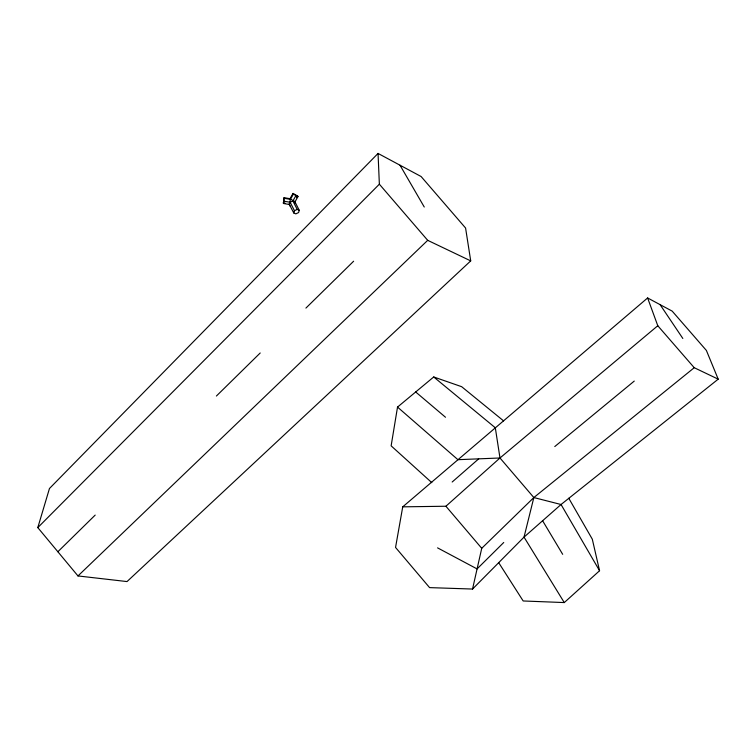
<?xml version="1.0" encoding="UTF-8"?>
<svg xmlns="http://www.w3.org/2000/svg" width="756" height="756" viewBox="0 0 756 756"><rect width="100%" height="100%" fill="white"/><g stroke="black" fill="none" stroke-linecap="round" stroke-linejoin="round"><path stroke-width="1.13" d="M290.002 198.696L284.039 197.694L283.491 203.496L289.463 204.498L290.408 199.348L293.432 194.056L293.016 193.423L290.002 198.696L294.963 201.88L299.272 210.329L298.582 212.568L295.823 213.882L293.753 212.956L289.057 203.846L289.869 205.897M283.491 203.496L284.039 197.694M503.59 420.884L461.651 386.685L433.717 376.97L397.524 407.087L391.135 445.842L431.799 482.64M402.731 506.841L395.549 547.448L429.588 587.62L472.538 589.047L524.031 537.119L561.047 504.507L718.2 379.162L706.387 350.444L672.178 311.122L647.618 297.959L402.731 506.841L445.917 506.237L499.981 457.985L657.786 325.741L647.618 297.959M472.538 589.047L481.733 548.308L533.84 497.552L694.235 367.709L718.2 379.162M433.717 376.97L495.312 427.783L499.981 457.985L533.84 497.552L524.031 537.119L564.269 602.57L599.565 570.733L592.298 539.17L568.777 498.261M37.8 527.612L49.461 488.508L378.047 153.43L421.101 176.517L465.583 228.029L470.714 260.886L127.027 581.572L77.981 575.94L37.8 527.612L379.361 184.199L378.047 153.43M293.753 212.956L294.443 210.707L290.143 202.249L284.161 201.247M290.143 202.249L292.893 200.945L295.917 195.653L297.987 196.607L294.963 201.88L294.547 201.238L295.331 203.298M296.56 197.722L297.562 195.965L293.016 193.423M503.742 542.487L477.083 568.918L437.563 547.864M57.872 551.748L95.19 515.091M216.396 396.031L260.206 352.986M305.915 308.089L353.628 261.217M77.981 575.94L427.707 240.342L470.714 260.886M452.173 482.007L478.699 458.845M554.772 446.56L634.256 381.081M294.443 210.707L297.202 209.393L299.272 210.329M499.981 457.985L457.928 459.686L397.524 407.087M564.269 602.57L523.18 600.973L498.62 562.568M284.436 198.337L290.408 199.348M283.103 202.844L285.088 203.175M533.84 497.552L561.047 504.507L599.565 570.733M293.432 194.056L295.917 195.653M415.687 391.977L445.501 417.246M657.786 325.741L694.235 367.709M379.361 184.199L427.707 240.342M445.917 506.237L481.733 548.308M660.082 304.64L682.838 338.48M297.562 195.965L297.987 196.607M542.61 520.752L562.681 554.318M400.009 165.205L424.258 207.021M292.893 200.945L297.202 209.393"/></g></svg>
